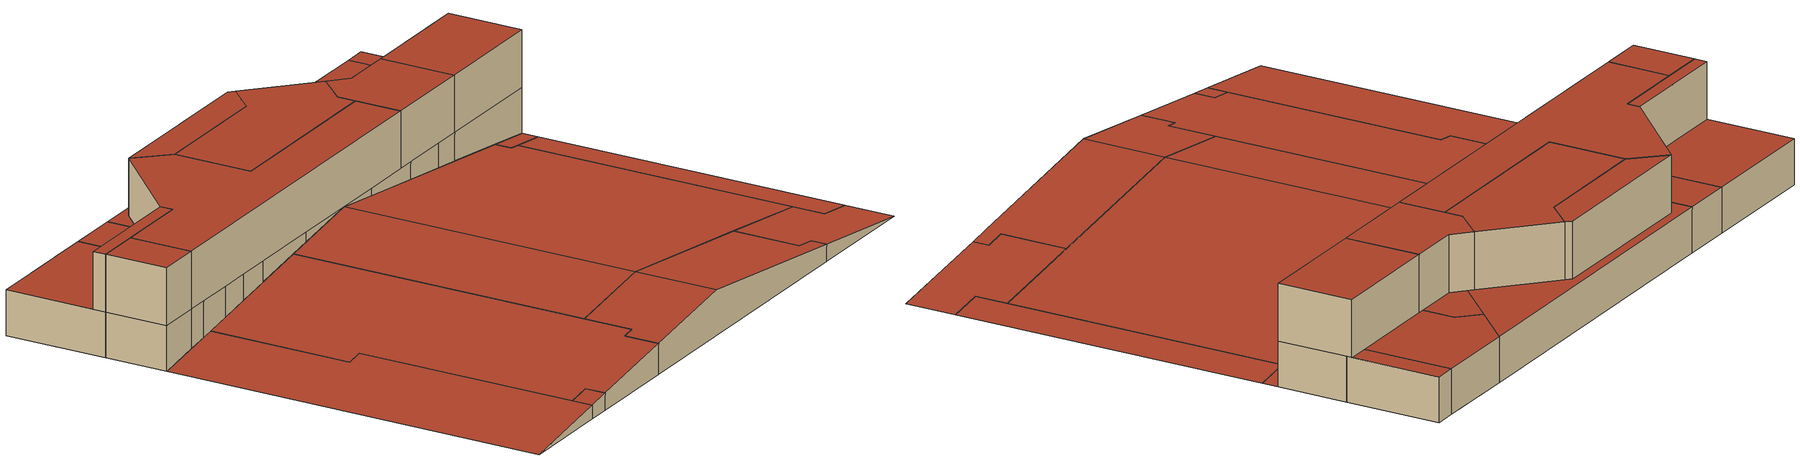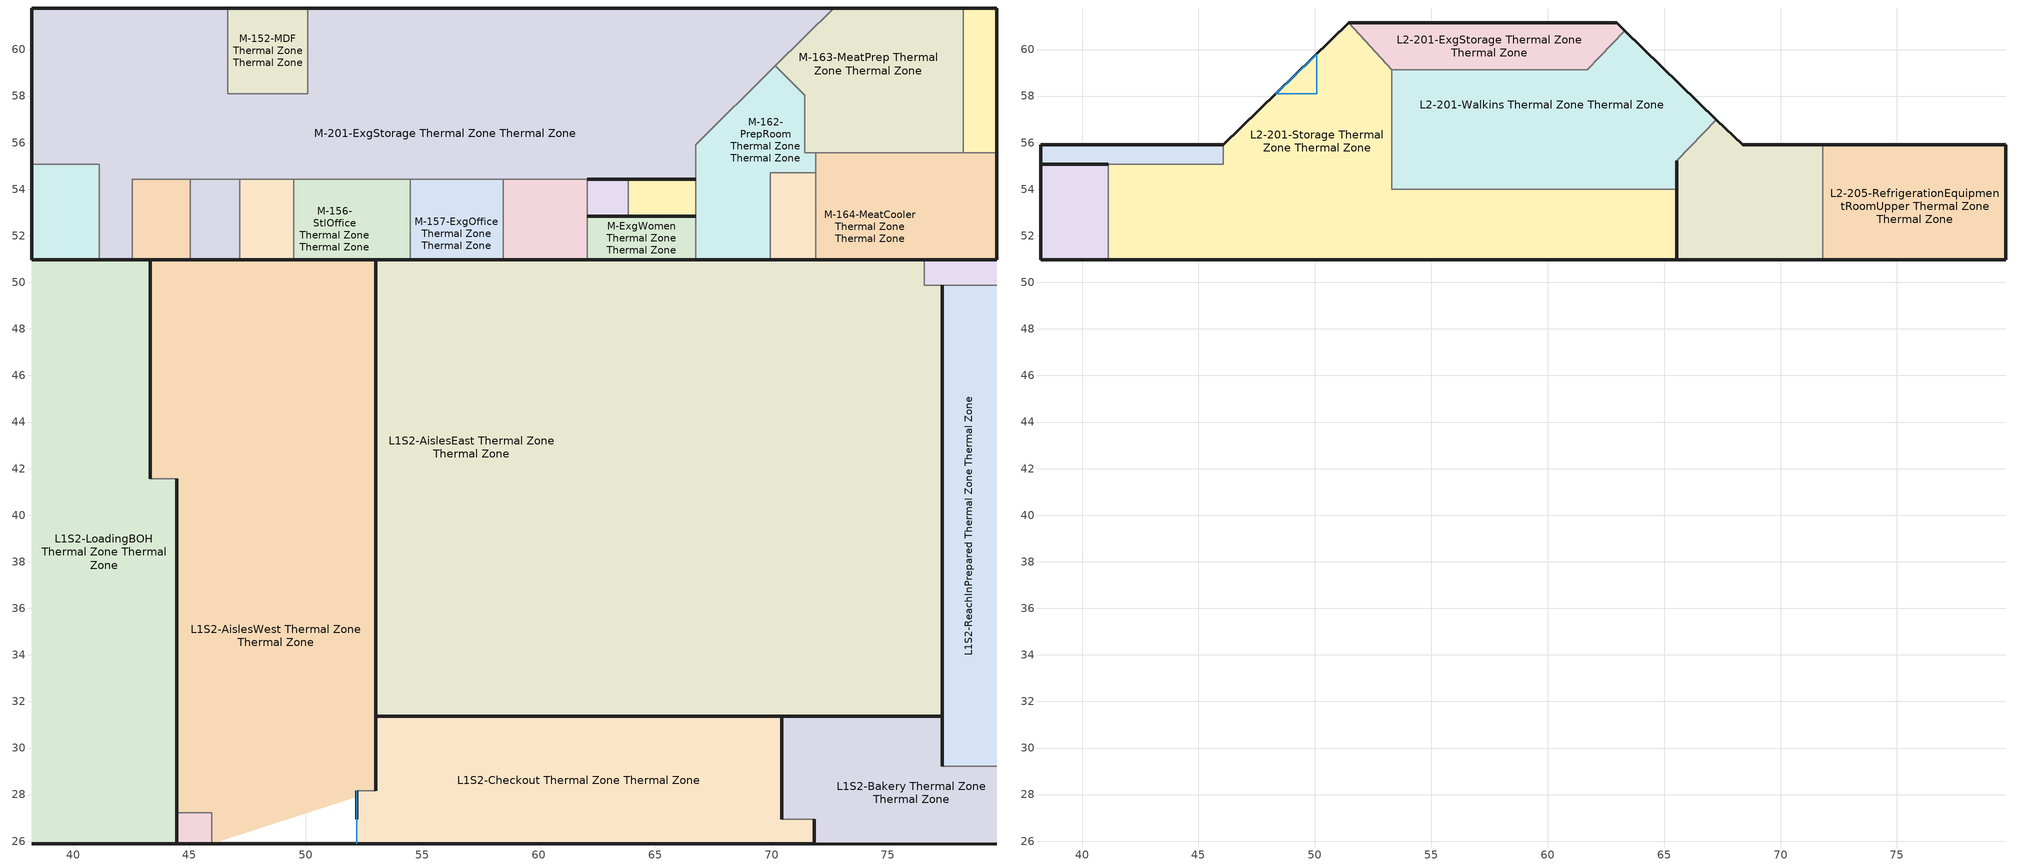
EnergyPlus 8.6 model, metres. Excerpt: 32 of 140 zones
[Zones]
L1S2-AislesEast Thermal Zone Thermal Zone
 floor outside: 77.34,41.61 77.34,31.36 69.13,31.36 69.13,41.61 z2.82; 69.13,41.61 69.13,31.36 53,31.36 53,34.87 63.86,34.87 63.86,35.3 68,35.3 68,41.61 z2.82; 61.24,50.96 61.24,34.87 53,34.87 53,50.96 z2.82; 76.57,50.96 76.57,49.87 77.34,49.87 77.34,41.61 68,41.61 68,50.96 z2.82; 68,50.96 68,35.3 63.86,35.3 63.86,34.87 61.24,34.87 61.24,50.96 z2.82
 wall outside: 77.34,31.36,3.15 77.34,31.36,2.82 77.34,41.74,2.82 77.34,49.87,2.98 77.34,49.87,3.15; 77.34,49.87,2.98 77.34,41.74,2.82 77.34,49.87,2.82; 54.48,50.96,5.09 54.48,50.96,2.82 53,50.96,2.82 53,50.96,4.88; 62.09,50.96,5.28 66.75,50.96,4.62 66.75,50.96,2.82 62.09,50.96,2.82; 69.95,50.96,4.18 71.89,50.96,3.91 71.89,50.96,2.82 69.95,50.96,2.82; 71.89,50.96,3.91 76.57,50.96,3.25 76.57,50.96,2.82 71.89,50.96,2.82; 66.75,50.96,4.62 69.95,50.96,4.18 69.95,50.96,2.82 66.75,50.96,2.82; 58.95,50.96,5.71 62.09,50.96,5.28 62.09,50.96,2.82 58.47,50.96,2.82 58.47,50.96,5.65; 58.47,50.96,5.65 58.47,50.96,2.82 54.48,50.96,2.82 54.48,50.96,5.09; 58.95,31.36,5.71 53,31.36,4.88 53,31.36,2.82 70.44,31.36,2.82 70.44,31.36,4.11; 70.44,31.36,4.11 70.44,31.36,2.82 77.34,31.36,2.82 77.34,31.36,3.15; 53,50.96,4.88 53,50.96,3.76 53,37.3,2.82 53,31.36,2.82 53,31.36,4.88; 53,50.96,3.76 53,50.96,2.82 53,37.3,2.82
 wall to L1S2-Shaft2 Thermal Zone Thermal Zone: 76.57,49.87 76.57,50.96 z2.82:3.25; 76.57,49.87,3.25 77.34,49.87,3.15 77.34,49.87,2.82 76.57,49.87,2.82
 roof outside: 77.34,31.36,3.15 77.34,49.87,3.15 76.57,49.87,3.25 76.57,50.96,3.25 58.95,50.96,5.71 58.95,31.36,5.71; 58.95,31.36,5.71 58.95,50.96,5.71 53,50.96,4.88 53,31.36,4.88
L1S2-AislesWest Thermal Zone Thermal Zone
 floor outside: 53,50.96 53,42.58 49.9,42.58 49.9,43.77 45.87,43.77 45.87,50.96 z2.82; 45.87,50.96 45.87,43.77 43.31,43.77 43.31,50.96 z2.82; 49.9,43.77 49.9,42.58 53,42.58 53,28.16 45.97,25.88 45.97,27.22 44.44,27.22 44.44,41.57 43.31,41.57 43.31,43.77 z2.82
 wall outside: 43.31,50.96 43.31,41.57 z2.82:3.53; 53,31.36 53,50.96 z2.82:4.88; 44.44,41.57 44.44,27.22 z2.82:3.69; 45.04,50.96,3.77 45.04,50.96,2.82 43.31,50.96,2.82 43.31,50.96,3.53; 49.47,50.96,4.39 49.47,50.96,2.82 47.16,50.96,2.82 47.16,50.96,4.07; 47.16,50.96,4.07 47.16,50.96,2.82 45.04,50.96,2.82 45.04,50.96,3.77; 53,50.96,4.88 53,50.96,2.82 49.47,50.96,2.82 49.47,50.96,4.39; 53,31.36,3.81 53,29.76,2.82 53,31.36,2.82; 53,28.16,4.88 53,28.16,2.82 53,29.76,2.82 53,31.36,3.81 53,31.36,4.88; 52.18,26.95,3.79 52.18,26.95,2.82 52.18,27.56,2.82; 52.18,26.95,4.77 52.18,26.95,3.79 52.18,27.56,2.82 52.18,28.16,2.82 52.18,28.16,4.77; 52.19,25.88,4.77 45.97,25.88,3.9 45.97,25.88,2.82 52.19,25.88,2.82
 wall to L1S2-LoadingBOH Thermal Zone Thermal Zone: 44.44,41.57,3.69 43.31,41.57,3.53 43.31,41.57,2.82 44.44,41.57,2.82
 wall to L1S2-Shaft Thermal Zone Thermal Zone: 45.97,27.22 45.97,25.88 z2.82:3.9; 45.97,27.22,3.9 44.44,27.22,3.69 44.44,27.22,2.82 45.97,27.22,2.82
 wall to L1S2-Checkout Thermal Zone Thermal Zone: 52.19,25.88 52.18,26.95 z2.82:4.77; 53,28.16,4.88 52.18,28.16,4.77 52.18,28.16,2.82 53,28.16,2.82
 roof outside: 52.19,25.88 52.19,27.41 52.18,27.41 52.18,26.95 z4.77; 52.19,25.88,4.77 52.18,26.95,4.77 52.18,28.16,4.77 53,28.16,4.88 53,50.96,4.88 43.31,50.96,3.53 43.31,41.57,3.53 44.44,41.57,3.69 44.44,27.22,3.69 45.97,27.22,3.9 45.97,25.88,3.9; 52.19,27.41 52.18,28.16 52.18,27.41 z4.77
 skylight: 52.18,28.16 52.19,25.88 52.18,26.95 z2.82
L1S2-Bakery Thermal Zone Thermal Zone
 floor ground: 77.34,31.36 77.34,29.21 79.67,29.21 79.67,25.88 71.84,25.88 71.84,26.95 70.68,26.95 74.82,31.36 z2.82; 70.44,31.36 74.82,31.36 70.68,26.95 70.44,26.95 z2.82
 wall outside: 71.84,25.88,3.91 71.84,25.88,2.82 79.67,25.88,2.82; 70.44,31.36,4.11 77.34,31.36,3.15 77.34,31.36,2.82 70.44,31.36,2.82; 70.44,26.95,4.11 70.44,31.36,4.11 70.44,31.36,3.57 70.44,30.13,3.18 70.44,29.16,2.82 70.44,26.95,2.82; 70.44,31.36,3.57 70.44,31.36,2.82 70.44,29.16,2.82 70.44,30.13,3.18; 77.34,31.36,3.15 77.34,29.21,3.15 77.34,29.21,2.84 77.34,30.27,2.82 77.34,31.36,2.98; 77.34,31.36,2.98 77.34,30.27,2.82 77.34,30.29,2.82 77.34,31.36,2.82; 77.34,29.21,2.84 77.34,29.21,2.82 77.34,30.29,2.82; 71.84,26.95,3.2 71.84,26.95,2.82 71.84,26.41,2.82; 71.84,26.95,3.91 71.84,26.95,3.2 71.84,26.41,2.82 71.84,25.88,2.82 71.84,25.88,3.91
 wall to L1S2-ReachInPrepared Thermal Zone Thermal Zone: 77.34,29.21,3.15 79.67,29.21,2.82 77.34,29.21,2.82
 wall to L1S2-Checkout Thermal Zone Thermal Zone: 70.44,26.95,4.11 70.44,26.95,2.82 71.08,26.95,2.82 71.84,26.95,3.56 71.84,26.95,3.91; 71.84,26.95,3.56 71.08,26.95,2.82 71.84,26.95,2.82
 roof outside: 79.67,25.88,2.82 79.67,29.21,2.82 77.34,29.21,3.15 77.34,31.36,3.15 70.44,31.36,4.11 70.44,26.95,4.11 71.84,26.95,3.91 71.84,25.88,3.91
L1S2-Checkout Thermal Zone Thermal Zone
 floor to L1S1-Checkout Thermal Zone Thermal Zone: 52.18,28.16 52.19,25.88 52.18,26.95 z2.82; 70.44,31.36 70.44,26.95 71.84,26.95 71.84,25.88 52.19,25.88 52.18,28.16 53,28.16 53,31.36 z2.82
 wall outside: 70.44,31.07,4.11 70.44,26.95,2.99 70.44,26.95,2.82 70.44,29.16,2.82 70.44,30.13,3.18 70.44,31.36,3.57 70.44,31.36,4.11; 70.44,26.95,4.11 70.44,26.95,2.99 70.44,31.07,4.11 70.44,31.36,4.11; 70.44,31.36,3.57 70.44,30.13,3.18 70.44,29.16,2.82 70.44,31.21,2.82 70.44,31.36,2.82; 71.84,25.88,2.84 71.84,25.88,2.82 71.84,26.15,2.82; 71.84,26.95,3.2 71.84,26.41,2.82 71.84,26.95,2.82; 71.84,25.88,3.91 71.84,25.88,2.84 71.84,26.15,2.82 71.84,26.41,2.82 71.84,26.95,3.2 71.84,26.95,3.91; 53,31.36,4.88 53,31.36,3.81 53,29.76,2.82 53,28.16,2.82 53,28.16,4.88; 53,31.36,3.81 53,31.36,2.82 53,29.76,2.82; 52.18,28.16,4.77 52.18,28.16,2.82 52.18,27.56,2.82 52.18,27.15,3.48 52.18,27.71,4.77; 52.18,27.71,4.77 52.18,27.15,3.48 52.18,26.95,3.79 52.18,26.95,4.77; 52.18,26.95,3.79 52.18,27.56,2.82 52.18,26.95,2.82; 58.95,25.88,5.72 52.19,25.88,4.77 52.19,25.88,2.82 71.84,25.88,2.82 71.84,25.88,3.91; 58.95,31.36,5.71 70.44,31.36,4.11 70.44,31.36,2.82 53,31.36,2.82 53,31.36,4.88
 roof outside: 58.95,25.88,5.72 58.95,31.36,5.71 53,31.36,4.88 53,28.16,4.88 52.18,28.16,4.77 52.19,27.41,4.77 52.18,27.41,4.77 52.18,26.95,4.77 52.19,25.88,4.77; 52.19,27.41 52.18,27.88 52.18,27.41 z4.77; 58.95,25.88,5.72 70.44,25.9,4.11 71.84,25.88,3.91 71.84,26.95,3.91 70.44,26.95,4.11 70.44,31.36,4.11 58.95,31.36,5.71
L1S2-LoadingBOH Thermal Zone Thermal Zone
 floor outside: 43.31,50.96 43.31,41.57 44.44,41.57 44.44,25.88 38.22,25.88 38.22,50.96 z2.82
 wall outside: 44.44,25.88 44.44,27.22 44.44,41.57 z2.82:3.69; 41.12,50.96,3.22 41.12,50.96,2.82 38.22,50.96,2.82; 43.31,50.96,3.53 43.31,50.96,2.82 42.55,50.96,2.82 42.55,50.96,3.42; 42.55,50.96,3.42 42.55,50.96,2.82 41.12,50.96,2.82 41.12,50.96,3.22; 44.44,25.88,3.69 38.22,25.88,2.82 44.44,25.88,2.82; 43.31,50.96,3.19 43.31,45.44,2.82 43.31,50.96,2.82; 43.31,41.57,3.53 43.31,41.57,2.82 43.31,45.44,2.82 43.31,50.96,3.19 43.31,50.96,3.53
 roof outside: 44.44,25.88,3.69 44.44,41.57,3.69 43.31,41.57,3.53 43.31,50.96,3.53 38.22,50.96,2.82 38.22,25.88,2.82
L1S2-ReachInPrepared Thermal Zone Thermal Zone
 floor to L1S1-SalesRefrigerationReachPrepared Thermal Zone Thermal Zone: 79.67,49.87 79.67,29.21 77.34,29.21 77.34,49.87 z2.82
 wall outside: 77.34,49.87 77.34,31.36 z2.82:3.15; 77.34,29.21,2.84 77.34,30.29,2.82 77.34,29.21,2.82; 77.34,31.36,3.15 77.34,31.36,2.82 77.34,30.29,2.82 77.34,29.21,2.84 77.34,29.21,3.15
 wall to L1S2-Shaft2 Thermal Zone Thermal Zone: 77.34,49.87,3.15 79.67,49.87,2.82 77.34,49.87,2.82
 roof outside: 79.67,29.21,2.82 79.67,49.87,2.82 77.34,49.87,3.15 77.34,29.21,3.15
L1S2-Shaft Thermal Zone Thermal Zone
 floor to L1S1-Shaft Thermal Zone Thermal Zone: 45.97,27.22 45.97,25.88 44.44,25.88 44.44,27.22 z2.82
 wall outside: 44.44,27.22 44.44,25.88 z2.82:3.69; 45.97,25.88,3.9 44.44,25.88,3.69 44.44,25.88,2.82 45.97,25.88,2.82
 roof outside: 45.97,25.88,3.9 45.97,27.22,3.9 44.44,27.22,3.69 44.44,25.88,3.69
L1S2-Shaft2 Thermal Zone Thermal Zone
 floor outside: 79.67,50.96 79.67,49.87 76.57,49.87 76.57,50.96 z2.82
 wall outside: 76.57,50.96,3.25 79.67,50.96,2.82 76.57,50.96,2.82
 roof outside: 79.67,49.87,2.82 79.67,50.96,2.82 76.57,50.96,3.25 76.57,49.87,3.25
M-123-Stairs Thermal Zone Thermal Zone
 floor outside: 79.67,58.34 79.67,55.57 78.33,55.57 78.33,58.34 z2.82; 79.67,61.78 79.67,58.34 78.23,58.34 78.23,61.78 z2.82; 78.33,58.34 78.33,55.57 78.23,55.57 78.23,58.34 z2.82
 wall outside: 79.67,55.57 79.67,61.78 78.23,61.78 z2.82:5.71
 wall to M-163-MeatPrep Thermal Zone Thermal Zone: 78.23,61.78 78.23,55.57 z2.82:5.71
 wall to M-164-MeatCooler Thermal Zone Thermal Zone: 78.23,55.57 79.67,55.57 z2.82:5.71
 roof outside: 79.67,55.9 79.67,61.78 78.23,61.78 78.23,55.9 z5.71; 79.67,55.57 79.67,55.9 78.23,55.9 78.23,55.57 z5.71
M-151-Stairs1 Thermal Zone Thermal Zone
 floor outside: 41.12,55.08 41.12,50.96 38.22,50.96 38.22,55.08 z2.82
 wall outside: 38.22,55.08 38.22,50.96 z2.82:5.71; 38.22,50.96,5.71 38.22,50.96,2.82 41.12,50.96,3.22 41.12,50.96,5.71; 41.12,50.96,3.22 38.22,50.96,2.82 41.12,50.96,2.82
 wall to M-201-ExgStorage Thermal Zone Thermal Zone: 41.12,50.96 41.12,55.08 38.22,55.08 z2.82:5.71
M-152-MDF Thermal Zone Thermal Zone
 floor outside: 50.08,61.78 50.08,58.09 46.65,58.09 46.65,61.78 z2.82
 wall outside: 50.08,61.78 46.65,61.78 z2.82:5.71
 wall to M-201-ExgStorage Thermal Zone Thermal Zone: 46.65,61.78 46.65,58.09 50.08,58.09 50.08,61.78 z2.82:5.71
 roof outside: 48.32,58.09 50.08,59.8 50.08,61.78 46.65,61.78 46.65,58.09 z5.71; 50.08,58.09 50.08,59.8 48.32,58.09 z5.71
M-153-CashRoom Thermal Zone Thermal Zone
 floor outside: 43.31,54.44 43.31,50.96 42.55,50.96 42.55,54.44 z2.82; 45.04,54.44 45.04,50.96 43.31,50.96 43.31,54.44 z2.82
 wall outside: 42.55,50.96,5.71 42.55,50.96,3.42 45.04,50.96,3.77 45.04,50.96,5.71; 43.31,50.96,3.53 42.55,50.96,3.42 42.55,50.96,2.82 43.31,50.96,2.82; 45.04,50.96,3.77 43.31,50.96,3.53 43.31,50.96,2.82 45.04,50.96,2.82
 wall to M-201-ExgStorage Thermal Zone Thermal Zone: 45.04,54.44 42.55,54.44 42.55,50.96 z2.82:5.71
 wall to M-154-ExgOffice Thermal Zone Thermal Zone: 45.04,50.96 45.04,54.44 z2.82:5.71
 roof outside: 45.04,50.96 45.04,54.44 42.55,54.44 42.55,50.96 z5.71
M-154-ExgOffice Thermal Zone Thermal Zone
 floor outside: 47.16,53.58 47.16,50.96 45.87,50.96 45.87,53.58 z2.82; 47.16,54.44 47.16,53.58 45.87,53.58 45.87,54.44 z2.82; 45.87,54.44 45.87,50.96 45.04,50.96 45.04,54.44 z2.82
 wall outside: 45.04,50.96,5.71 45.04,50.96,3.77 47.16,50.96,4.07 47.16,50.96,5.71; 47.16,50.96,4.07 45.04,50.96,3.77 45.04,50.96,2.82 47.16,50.96,2.82
 wall to M-155-ExgOffice Thermal Zone Thermal Zone: 47.16,50.96 47.16,54.44 z2.82:5.71
 wall to M-201-ExgStorage Thermal Zone Thermal Zone: 47.16,54.44 45.04,54.44 z2.82:5.71
 roof outside: 47.16,50.96 47.16,54.44 45.04,54.44 45.04,50.96 z5.71
M-155-ExgOffice Thermal Zone Thermal Zone
 floor outside: 49.47,54.44 49.47,53.58 47.16,53.58 47.16,54.44 z2.82; 49.47,53.58 49.47,50.96 47.16,50.96 47.16,53.58 z2.82
 wall outside: 47.16,50.96,5.71 47.16,50.96,4.07 49.47,50.96,4.39 49.47,50.96,5.71; 49.47,50.96,4.39 47.16,50.96,4.07 47.16,50.96,2.82 49.47,50.96,2.82
 wall to M-156-StlOffice Thermal Zone Thermal Zone: 49.47,50.96 49.47,54.44 z2.82:5.71
 wall to M-201-ExgStorage Thermal Zone Thermal Zone: 49.47,54.44 47.16,54.44 z2.82:5.71
 roof outside: 49.47,50.96 49.47,54.44 47.16,54.44 47.16,50.96 z5.71
M-156-StlOffice Thermal Zone Thermal Zone
 floor outside: 54.48,53.19 54.48,50.96 53,50.96 53,53.19 z2.82; 54.48,54.44 54.48,53.19 53,53.19 53,53.58 49.47,53.58 49.47,54.44 z2.82; 53,53.58 53,50.96 49.47,50.96 49.47,53.58 z2.82
 wall outside: 54.48,50.96,5.09 53,50.96,4.88 53,50.96,2.82 54.48,50.96,2.82; 53,50.96,4.88 49.47,50.96,4.39 49.47,50.96,2.82 53,50.96,2.82; 49.47,50.96,5.71 49.47,50.96,4.39 54.48,50.96,5.09 54.48,50.96,5.71
 wall to M-157-ExgOffice Thermal Zone Thermal Zone: 54.48,50.96 54.48,54.44 z2.82:5.71
 wall to M-201-ExgStorage Thermal Zone Thermal Zone: 54.48,54.44 49.47,54.44 z2.82:5.71
 roof outside: 54.48,54 54.48,54.44 53.31,54.44 53.31,54 z5.71; 54.48,50.96 54.48,54 53.31,54 53.31,54.44 49.47,54.44 49.47,50.96 z5.71
M-157-ExgOffice Thermal Zone Thermal Zone
 floor outside: 58.47,53.19 58.47,50.96 54.48,50.96 54.48,53.19 z2.82; 58.47,54.44 58.47,53.19 54.48,53.19 54.48,54.44 z2.82
 wall outside: 58.47,50.96,5.65 54.48,50.96,5.09 54.48,50.96,2.82 58.47,50.96,2.82; 54.48,50.96,5.71 54.48,50.96,5.09 58.47,50.96,5.65 58.47,50.96,5.71
 wall to M-158-BreakRoom Thermal Zone Thermal Zone: 58.47,50.96 58.47,54.44 z2.82:5.71
 wall to M-201-ExgStorage Thermal Zone Thermal Zone: 58.47,54.44 54.48,54.44 z2.82:5.71
 roof outside: 58.47,54 58.47,54.44 54.48,54.44 54.48,54 z5.71; 58.47,50.96 58.47,54 54.48,54 54.48,50.96 z5.71
M-158-BreakRoom Thermal Zone Thermal Zone
 floor outside: 61.24,53.19 61.24,50.96 58.47,50.96 58.47,53.19 z2.82; 62.09,53.19 62.09,50.96 61.24,50.96 61.24,53.19 z2.82; 62.09,54.44 62.09,53.19 58.47,53.19 58.47,54.44 z2.82
 wall outside: 58.47,50.96,5.71 58.47,50.96,5.65 58.95,50.96,5.71 62.09,50.96,5.28 62.09,50.96,5.71; 58.95,50.96,5.71 58.47,50.96,5.65 58.47,50.96,2.82 62.09,50.96,2.82 62.09,50.96,5.28
 wall to M-ExgWomen Thermal Zone Thermal Zone: 62.09,50.96 62.09,52.83 z2.82:5.71
 wall to M-201-ExgStorage Thermal Zone Thermal Zone: 62.09,54.44 58.47,54.44 z2.82:5.71
 wall to M-159-ExgVest Thermal Zone Thermal Zone: 62.09,52.83 62.09,54.44 z2.82:5.71
 roof outside: 62.09,54 62.09,54.44 58.47,54.44 58.47,54 z5.71; 62.09,50.96 62.09,54 58.47,54 58.47,50.96 z5.71
M-159-ExgVest Thermal Zone Thermal Zone
 floor outside: 63.84,54.44 63.84,53.19 62.09,53.19 62.09,54.44 z2.82; 63.84,53.19 63.84,52.83 62.09,52.83 62.09,53.19 z2.82
 wall outside: 62.09,52.83 63.84,52.83 / 63.84,54.44 62.09,54.44 z2.82:5.71
 wall to M-161-Men Thermal Zone Thermal Zone: 63.84,52.83 63.84,54.44 z2.82:5.71
 roof outside: 63.84,54 63.84,54.44 62.09,54.44 62.09,54 z5.71; 63.84,52.83 63.84,54 62.09,54 62.09,52.83 z5.71
M-161-Men Thermal Zone Thermal Zone
 floor outside: 63.86,53.19 63.86,52.83 63.84,52.83 63.84,53.19 z2.82; 66.75,54.44 66.75,52.83 63.86,52.83 63.86,53.19 63.84,53.19 63.84,54.44 z2.82
 wall outside: 66.75,54.44 63.84,54.44 / 63.84,52.83 66.75,52.83 z2.82:5.71
 wall to M-162-PrepRoom Thermal Zone Thermal Zone: 66.75,52.83 66.75,54.44 z2.82:5.71
 roof outside: 66.75,52.83 66.75,54.44 65.54,54.44 65.54,52.83 z5.71; 65.54,54 65.54,54.44 63.84,54.44 63.84,54 z5.71; 65.54,52.83 65.54,54 63.84,54 63.84,52.83 z5.71
M-162-PrepRoom Thermal Zone Thermal Zone
 floor outside: 68,52.77 68,50.96 66.75,50.96 66.75,52.77 z2.82; 70.16,59.29 71.11,58.34 69.2,58.34 z2.82; 69.95,54.53 69.95,50.96 68,50.96 68,54.53 z2.82; 71.11,58.34 71.41,58.03 71.41,55.57 71.89,55.57 71.89,54.7 69.95,54.7 69.95,54.53 68,54.53 68,52.77 66.75,52.77 66.75,55.9 69.2,58.34 z2.82
 wall outside: 66.75,50.96,5.71 66.75,50.96,4.62 69.95,50.96,4.18 69.95,50.96,5.71; 66.75,50.96,4.62 66.75,50.96,2.82 69.95,50.96,2.82 69.95,50.96,4.18
 wall to M-164-MeatCooler Thermal Zone Thermal Zone: 71.89,54.7 71.89,55.57 z2.82:5.71
 wall to M-163-MeatPrep Thermal Zone Thermal Zone: 71.89,55.57 71.41,55.57 71.41,58.03 70.16,59.29 z2.82:5.71
 wall to M-BakeryFreezer Thermal Zone Thermal Zone: 69.95,50.96 69.95,54.7 71.89,54.7 z2.82:5.71
 wall to M-ExgWomen Thermal Zone Thermal Zone: 66.75,52.83 66.75,50.96 z2.82:5.71
 wall to M-201-ExgStorage Thermal Zone Thermal Zone: 70.16,59.29 66.75,55.9 66.75,54.44 z2.82:5.71
 roof outside: 71.89,54.7 71.89,55.57 71.8,55.57 71.8,54.7 z5.71; 71.41,55.9 71.41,58.03 70.16,59.29 67.55,56.69 68.37,55.9 z5.71; 69.95,50.96 69.95,54.7 71.8,54.7 71.8,55.57 71.41,55.57 71.41,55.9 68.37,55.9 67.55,56.69 66.75,55.9 66.75,50.96 z5.71
M-163-MeatPrep Thermal Zone Thermal Zone
 floor outside: 78.23,61.78 78.23,58.34 77.42,58.34 77.42,61.78 z2.82; 78.23,58.34 78.23,55.57 76.57,55.57 76.57,58.34 z2.82; 76.57,58.34 76.57,56.22 74.22,56.22 74.22,58.34 z2.82; 76.57,56.22 76.57,55.57 74.22,55.57 74.22,56.22 z2.82; 77.42,61.78 77.42,58.34 71.11,58.34 70.16,59.29 72.67,61.78 z2.82; 74.22,58.34 74.22,55.57 71.41,55.57 71.41,58.03 71.11,58.34 z2.82
 wall outside: 78.23,61.78 72.67,61.78 z2.82:5.71
 wall to M-201-ExgStorage Thermal Zone Thermal Zone: 72.67,61.78 70.16,59.29 z2.82:5.71
 wall to M-164-MeatCooler Thermal Zone Thermal Zone: 71.89,55.57 78.23,55.57 z2.82:5.71
 roof outside: 78.23,55.57 78.23,55.9 71.8,55.9 71.8,55.57 z5.71; 78.23,55.9 78.23,61.78 72.67,61.78 70.16,59.29 71.41,58.03 71.41,55.9 z5.71; 71.8,55.57 71.8,55.9 71.41,55.9 71.41,55.57 z5.71
M-164-MeatCooler Thermal Zone Thermal Zone
 floor outside: 74.22,55.57 74.22,53.58 72.85,53.58 72.85,54.53 71.89,54.53 71.89,55.57 z2.82; 72.85,54.53 72.85,53.58 76.57,53.58 76.57,50.96 71.89,50.96 71.89,54.53 z2.82; 79.67,55.57 79.67,50.96 76.57,50.96 76.57,51.44 78.33,51.44 78.33,55.57 z2.82; 78.33,55.57 78.33,51.44 76.57,51.44 76.57,55.57 z2.82; 76.57,55.57 76.57,53.58 74.22,53.58 74.22,55.57 z2.82
 wall outside: 79.67,50.96 79.67,55.57 z2.82:5.71; 71.89,50.96,3.91 71.89,50.96,2.82 76.57,50.96,2.82 76.57,50.96,3.25; 76.57,50.96,3.25 76.57,50.96,2.82 79.67,50.96,2.82; 71.89,50.96,5.71 71.89,50.96,3.91 79.67,50.96,2.82 79.67,50.96,5.71
 wall to M-BakeryFreezer Thermal Zone Thermal Zone: 71.89,54.7 71.89,50.96 z2.82:5.71
 roof outside: 79.67,50.96 79.67,55.57 71.89,55.57 71.89,50.96 z5.71
M-201-ExgStorage Thermal Zone Thermal Zone
 floor outside: 50.69,61.78 50.69,57.81 46.42,57.81 46.42,61.78 46.65,61.78 46.65,58.09 50.08,58.09 50.08,61.78 z2.82; 46.42,61.78 46.42,57.81 44.44,57.81 44.44,61.78 z2.82; 65.46,61.78 65.46,58.34 64.56,58.34 64.56,57.81 54.53,57.81 54.53,61.78 z2.82; 72.67,61.78 69.2,58.34 65.46,58.34 65.46,61.78 z2.82; 41.4,61.78 41.4,55.08 38.22,55.08 38.22,61.78 z2.82; 44.44,56.48 45.87,55.47 45.87,54.44 43.31,54.44 43.31,56.48 z2.82; 54.53,61.78 54.53,58.37 50.69,58.37 50.69,61.78 z2.82; 44.44,61.78 44.44,56.48 43.31,56.48 43.31,54.44 42.55,54.44 42.55,50.96 41.12,50.96 41.12,55.08 41.4,55.08 41.4,61.78 z2.82; 54.53,58.37 54.53,57.81 64.56,57.81 64.56,58.34 69.2,58.34 66.75,55.9 66.75,54.44 45.87,54.44 45.87,55.47 44.44,56.48 44.44,57.81 50.69,57.81 50.69,58.37 z2.82
 wall outside: 46.65,61.78 38.22,61.78 38.22,55.08 / 72.67,61.78 50.08,61.78 / 62.09,54.44 63.84,54.44 66.75,54.44 z2.82:5.71; 41.12,50.96,5.71 41.12,50.96,3.22 42.55,50.96,3.42 42.55,50.96,5.71; 42.55,50.96,3.42 41.12,50.96,3.22 41.12,50.96,2.82 42.55,50.96,2.82
 roof outside: 66.75,54.44 66.75,55.9 67.55,56.69 67.25,56.99 65.54,55.23 65.54,54.44 z5.71; 46.06,55.9 48.32,58.09 46.65,58.09 46.65,61.78 38.22,61.78 38.22,55.9 z5.71; 61.69,59.13 63.31,60.8 62.97,61.14 51.46,61.14 53.31,59.13 z5.71; 65.54,54.44 65.54,55.23 67.25,56.99 63.31,60.8 61.69,59.13 53.31,59.13 53.31,54.44 z5.71; 42.55,50.96 42.55,54.44 53.31,54.44 53.31,59.13 51.46,61.14 50.08,59.8 50.08,58.09 48.32,58.09 46.06,55.9 46.06,55.08 41.12,55.08 41.12,50.96 z5.71; 67.55,56.69 72.67,61.78 50.08,61.78 50.08,59.8 51.46,61.14 62.97,61.14 z5.71; 46.06,55.08 46.06,55.9 38.22,55.9 38.22,55.08 z5.71
M-BakeryFreezer Thermal Zone Thermal Zone
 floor outside: 71.89,54.53 71.89,50.96 69.95,50.96 69.95,54.53 z2.82; 71.89,54.7 71.89,54.53 69.95,54.53 69.95,54.7 z2.82
 wall outside: 69.95,50.96,5.71 69.95,50.96,4.18 71.89,50.96,3.91 71.89,50.96,5.71; 69.95,50.96,4.18 69.95,50.96,2.82 71.89,50.96,2.82 71.89,50.96,3.91
 roof outside: 71.89,50.96 71.89,54.7 71.8,54.7 71.8,50.96 z5.71; 71.8,50.96 71.8,54.7 69.95,54.7 69.95,50.96 z5.71
M-ExgWomen Thermal Zone Thermal Zone
 floor outside: 66.75,52.83 66.75,52.77 63.86,52.77 63.86,52.83 z2.82; 63.86,52.83 63.86,52.77 66.75,52.77 66.75,50.96 62.09,50.96 62.09,52.83 z2.82
 wall outside: 66.75,52.83 63.84,52.83 62.09,52.83 z2.82:5.71; 62.09,50.96,5.71 62.09,50.96,5.28 66.75,50.96,4.62 66.75,50.96,5.71; 62.09,50.96,5.28 62.09,50.96,2.82 66.75,50.96,2.82 66.75,50.96,4.62
 roof outside: 66.75,50.96 66.75,52.83 65.54,52.83 65.54,50.96 z5.71; 65.54,50.96 65.54,52.83 62.09,52.83 62.09,50.96 z5.71
L2-201-Corridor Thermal Zone Thermal Zone
 floor outside: 46.06,55.9 46.06,55.08 38.22,55.08 38.22,55.9 z5.71
 wall outside: 46.06,55.9 38.22,55.9 38.22,55.08 41.12,55.08 z5.71:9.37
 wall to L2-201-Storage Thermal Zone Thermal Zone: 41.12,55.08 46.06,55.08 46.06,55.9 z5.71:9.37
 roof outside: 46.06,55.08 46.06,55.9 38.22,55.9 38.22,55.08 z9.37
L2-201-ExgStorage Thermal Zone Thermal Zone
 floor outside: 62.97,61.14 63.31,60.8 61.69,59.13 53.31,59.13 51.46,61.14 z5.71
 wall outside: 63.31,60.8 62.97,61.14 51.46,61.14 z5.71:9.37
 wall to L2-201-Walkins Thermal Zone Thermal Zone: 53.31,59.13 61.69,59.13 63.31,60.8 z5.71:9.37
 wall to L2-201-Storage Thermal Zone Thermal Zone: 51.46,61.14 53.31,59.13 z5.71:9.37
 roof outside: 61.69,59.13 63.31,60.8 62.97,61.14 51.46,61.14 53.31,59.13 z9.37
L2-201-Stairs1 Thermal Zone Thermal Zone
 floor to M-151-Stairs1 Thermal Zone Thermal Zone: 41.12,55.08 41.12,50.96 38.22,50.96 38.22,55.08 z5.71
 wall outside: 41.12,55.08 38.22,55.08 38.22,50.96 41.12,50.96 z5.71:9.37
 wall to L2-201-Storage Thermal Zone Thermal Zone: 41.12,50.96 41.12,55.08 z5.71:9.37
 roof outside: 41.12,50.96 41.12,55.08 38.22,55.08 38.22,50.96 z9.37
L2-201-Storage Thermal Zone Thermal Zone
 floor outside: 62.09,54 62.09,50.96 58.47,50.96 58.47,54 z5.71; 49.47,54.44 49.47,50.96 47.16,50.96 47.16,54.44 z5.71; 65.54,52.83 65.54,50.96 62.09,50.96 62.09,52.83 z5.71; 58.47,54 58.47,50.96 54.48,50.96 54.48,54 z5.71; 47.16,54.44 47.16,50.96 45.04,50.96 45.04,54.44 z5.71; 53.31,54.44 53.31,54 54.48,54 54.48,50.96 49.47,50.96 49.47,54.44 z5.71; 65.54,54 65.54,52.83 63.84,52.83 63.84,54 z5.71; 63.84,54 63.84,52.83 62.09,52.83 62.09,54 z5.71; 51.46,61.14 53.31,59.13 53.31,54.44 42.55,54.44 42.55,50.96 41.12,50.96 41.12,55.08 46.06,55.08 46.06,55.9 z5.71; 45.04,54.44 45.04,50.96 42.55,50.96 42.55,54.44 z5.71
 wall outside: 41.12,50.96 65.54,50.96 65.54,54 / 51.46,61.14 46.06,55.9 z5.71:9.37
 wall to L2-201-Walkins Thermal Zone Thermal Zone: 65.54,54 53.31,54 53.31,59.13 z5.71:9.37
 roof outside: 65.54,50.96 65.54,54 53.31,54 53.31,59.13 51.46,61.14 46.06,55.9 46.06,55.08 41.12,55.08 41.12,50.96 z9.37
 skylight: 50.08,59.8 50.08,58.09 48.32,58.09 z5.71
L2-201-Walkins Thermal Zone Thermal Zone
 floor outside: 63.31,60.8 67.25,56.99 65.54,55.23 65.54,54.44 53.31,54.44 53.31,59.13 61.69,59.13 z5.71; 65.54,54.44 65.54,54 63.84,54 63.84,54.44 z5.71; 58.47,54.44 58.47,54 54.48,54 54.48,54.44 z5.71; 54.48,54.44 54.48,54 53.31,54 53.31,54.44 z5.71; 63.84,54.44 63.84,54 62.09,54 62.09,54.44 z5.71; 62.09,54.44 62.09,54 58.47,54 58.47,54.44 z5.71
 wall outside: 67.25,56.99 63.31,60.8 / 65.54,54 65.54,55.23 z5.71:9.37
 wall to L2-205-RefrigerationEquipmentRoomLower Thermal Zone Thermal Zone: 65.54,55.23 67.25,56.99 z5.71:9.37
 roof outside: 65.54,54 65.54,55.23 67.25,56.99 63.31,60.8 61.69,59.13 53.31,59.13 53.31,54 z9.37
L2-205-RefrigerationEquipmentRoomLower Thermal Zone Thermal Zone
 floor outside: 71.8,55.9 71.8,55.57 71.41,55.57 71.41,55.9 z5.71; 66.75,54.44 66.75,52.83 65.54,52.83 65.54,54.44 z5.71; 67.55,56.69 68.37,55.9 71.41,55.9 71.41,55.57 71.8,55.57 71.8,54.7 69.95,54.7 69.95,50.96 66.75,50.96 66.75,55.9 z5.71; 66.75,52.83 66.75,50.96 65.54,50.96 65.54,52.83 z5.71; 67.25,56.99 67.55,56.69 66.75,55.9 66.75,54.44 65.54,54.44 65.54,55.23 z5.71; 71.8,54.7 71.8,50.96 69.95,50.96 69.95,54.7 z5.71
 wall outside: 65.54,55.23 65.54,54 65.54,50.96 71.8,50.96 / 71.8,55.9 68.37,55.9 67.25,56.99 z5.71:9.37
 wall to L2-205-RefrigerationEquipmentRoomUpper Thermal Zone Thermal Zone: 71.8,50.96 71.8,55.9 z5.71:9.37
 roof outside: 71.8,50.96 71.8,55.9 68.37,55.9 67.25,56.99 65.54,55.23 65.54,50.96 z9.37
L2-205-RefrigerationEquipmentRoomUpper Thermal Zone Thermal Zone
 floor outside: 71.89,55.57 71.89,54.7 71.8,54.7 71.8,55.57 z5.71; 78.23,55.9 78.23,55.57 71.8,55.57 71.8,55.9 z5.71; 71.89,54.7 71.89,50.96 71.8,50.96 71.8,54.7 z5.71; 79.67,55.9 79.67,55.57 78.23,55.57 78.23,55.9 z5.71; 79.67,55.57 79.67,50.96 71.89,50.96 71.89,55.57 z5.71
 wall outside: 71.8,50.96 79.67,50.96 79.67,55.9 71.8,55.9 z5.71:9.37
 roof outside: 79.67,50.96 79.67,55.9 71.8,55.9 71.8,50.96 z9.37
[Zone]
L1S2-AislesEast Thermal Zone Thermal Zone; L1S2-AislesWest Thermal Zone Thermal Zone; L1S2-Bakery Thermal Zone Thermal Zone; L1S2-Checkout Thermal Zone Thermal Zone; L1S2-LoadingBOH Thermal Zone Thermal Zone; L1S2-ReachInPrepared Thermal Zone Thermal Zone; L1S2-Shaft Thermal Zone Thermal Zone; L1S2-Shaft2 Thermal Zone Thermal Zone; L2-201-Corridor Thermal Zone Thermal Zone; L2-201-ExgStorage Thermal Zone Thermal Zone; L2-201-Stairs1 Thermal Zone Thermal Zone; L2-201-Storage Thermal Zone Thermal Zone; L2-201-Walkins Thermal Zone Thermal Zone; L2-205-RefrigerationEquipmentRoomLower Thermal Zone Thermal Zone; L2-205-RefrigerationEquipmentRoomUpper Thermal Zone Thermal Zone; M-123-Stairs Thermal Zone Thermal Zone; M-151-Stairs1 Thermal Zone Thermal Zone; M-152-MDF Thermal Zone Thermal Zone; M-153-CashRoom Thermal Zone Thermal Zone; M-154-ExgOffice Thermal Zone Thermal Zone; M-155-ExgOffice Thermal Zone Thermal Zone; M-156-StlOffice Thermal Zone Thermal Zone; M-157-ExgOffice Thermal Zone Thermal Zone; M-158-BreakRoom Thermal Zone Thermal Zone; M-159-ExgVest Thermal Zone Thermal Zone; M-161-Men Thermal Zone Thermal Zone; M-162-PrepRoom Thermal Zone Thermal Zone; M-163-MeatPrep Thermal Zone Thermal Zone; M-164-MeatCooler Thermal Zone Thermal Zone; M-201-ExgStorage Thermal Zone Thermal Zone; M-BakeryFreezer Thermal Zone Thermal Zone; M-ExgWomen Thermal Zone Thermal Zone
